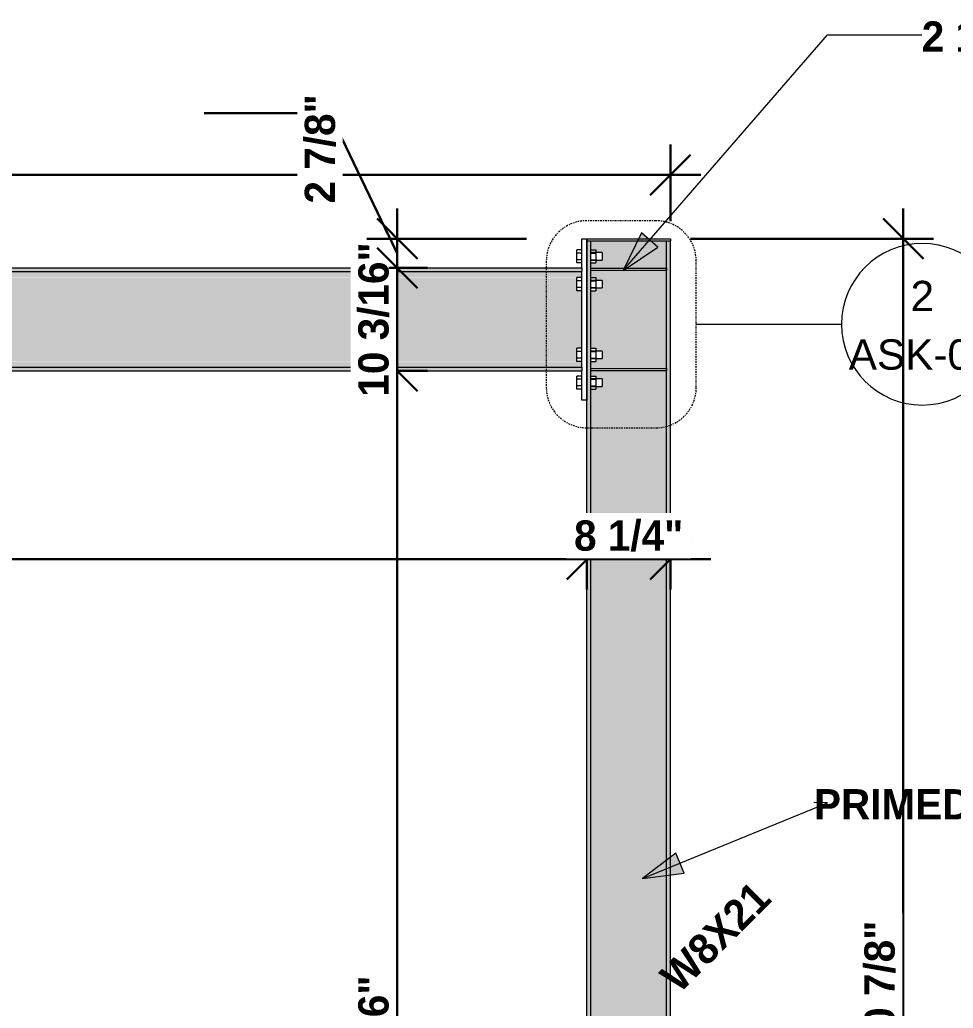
# Model space of a CAD drawing. Header units: inches. Extents: x -8939 to -8174, y -29 to 1319.
# Drawn here: x -8758.2 to -8665.7, y 70.2 to 168.1 of the extents above; entities that cross this region are included whole.
import ezdxf

# ---------------------------------------------------------------- set-up
doc = ezdxf.new("R2010")
doc.units = ezdxf.units.IN
doc.header["$MEASUREMENT"] = 0
doc.linetypes.add('Dash Dot 3_16_', pattern=[0.3125, 0.1875, -0.06249999999999999, 0, -0.06249999999999999])
for name, color, linetype, lineweight in [('A-ANNO-DIMS-1', 211, 'Continuous', 30), ('A-ANNO-SYMB', 150, 'Continuous', 9), ('A-ANNO-SYMB-1', 150, 'Dash Dot 3_16_', 9), ('A-GENM', 5, 'Continuous', 9), ('G-ANNO-TEXT', 231, 'Continuous', 9), ('S-BEAM', 12, 'Continuous', 9), ('S-BEAM-1', 63, 'Continuous', 9), ('S-COLS', 52, 'Continuous', 9), ('S-COLS-1', 22, 'Continuous', 9), ('S-COLS-IDEN', 171, 'Continuous', 9), ('S-FSTN', 2, 'Continuous', 9)]:
    doc.layers.add(name, color=color, linetype=linetype, lineweight=lineweight)
doc.styles.add('Arial', font='arial.ttf', dxfattribs={"height": 2.999999999999998})
doc.styles.add('Century Gothic_B', font='GOTHICB.TTF', dxfattribs={"height": 2.999999999999999})
doc.dimstyles.new('OD__1_16__Tol__', dxfattribs={"dimscale": 12, "dimtxt": 3.132504809152577, "dimasz": 0.3333333333333333, "dimexe": 0.25, "dimexo": 0.1666666666666667, "dimgap": 0.04166666666666667, "dimtad": 1, "dimdec": 4, "dimrnd": 0.0625, "dimzin": 3, "dimdsep": 46, "dimlunit": 4, "dimtxsty": 'Century Gothic_B', "dimblk1": 'OBLIQUE', "dimblk2": 'OBLIQUE', "dimsah": 1, "dimcen": 0.09, "dimdle": 0.25, "dimazin": 0, "dimtfac": 1, "dimtdec": 4, "dimtix": 1, "dimtmove": 0, "dimatfit": 3, "dimfxl": 1, "dimtvp": 1, "dimtfill": 1, "dimfrac": 2, "dimtolj": 1, "dimtzin": 0, "dimlwd": 30, "dimlwe": 30, "dimarcsym": 2})
doc.dimstyles.new('OD__1_16__Tol___1', dxfattribs={"dimscale": 12, "dimtxt": 3.132504809152577, "dimasz": 0.3333333333333333, "dimexe": 0.25, "dimexo": 0.1666666666666667, "dimgap": 0.04166666666666667, "dimtad": 1, "dimdec": 4, "dimrnd": 0.0625, "dimzin": 3, "dimdsep": 46, "dimlunit": 4, "dimtxsty": 'Century Gothic_B', "dimblk1": 'OBLIQUE', "dimblk2": 'OBLIQUE', "dimsah": 1, "dimcen": 0.09, "dimdle": 0.25, "dimazin": 0, "dimtfac": 1, "dimtdec": 4, "dimtix": 1, "dimtmove": 1, "dimatfit": 3, "dimfxl": 1, "dimtvp": 1, "dimtfill": 1, "dimfrac": 2, "dimtolj": 1, "dimtzin": 0, "dimlwd": 30, "dimlwe": 30, "dimarcsym": 2})

# ---------------------------------------------------------------- blocks, each defined once
blk = doc.blocks.new('W-Wide Flange - W10X22 _MOMENT FRAME_-2399009-STRUCTURE - MOMENT FRAME _1_ - ELEVATION')
at = {"layer": 'S-BEAM-1'}
for points in [[(-8702.459381505358, 143.1399999999996), (-8702.459381505358, 143.4999999999996), (-8867.054381505386, 143.4999999999996), (-8867.054381505386, 143.1399999999996), (-8703.619956222341, 143.1399999999996)], [(-8859.076539555675, 142.5624999999996), (-8702.459381505358, 142.5624999999996), (-8702.459381505358, 143.1399999999996), (-8866.929381505384, 143.1399999999996), (-8866.929381505384, 142.5624999999996), (-8865.421706222342, 142.5624999999996)], [(-8865.421706222342, 134.2374999999996), (-8702.959381505361, 134.2500903221598), (-8702.959381505361, 135.5491284278365), (-8702.459381505358, 135.5491284278365), (-8702.459381505358, 141.2500903221598), (-8702.959381505361, 141.2500903221598), (-8702.959381505361, 142.5491284278365), (-8866.429381505379, 142.5491284278363), (-8866.429381505379, 141.2500903221597), (-8866.929381505384, 141.2500903221597), (-8866.929381505384, 135.5491284278363), (-8866.429381505379, 135.5491284278363), (-8866.429381505379, 134.2500903221596), (-8866.214852055675, 134.2374999999996)], [(-8859.076539555675, 133.6599999999996), (-8702.459381505358, 133.6599999999996), (-8702.459381505358, 134.2374999999996), (-8866.929381505384, 134.2374999999996), (-8866.929381505384, 133.6599999999996), (-8865.421706222342, 133.6599999999996)], [(-8702.459381505358, 133.2999999999996), (-8702.459381505358, 133.6599999999996), (-8867.054381505386, 133.6599999999996), (-8867.054381505386, 133.2999999999996), (-8703.619956222341, 133.2999999999996)]]:
    blk.add_hatch(color=256, dxfattribs=at).paths.add_polyline_path(points, flags=0)
at = {"layer": 'S-BEAM'}
for p, q in [((-8867.054381505384, 143.4999999999995), (-8702.459381505358, 143.4999999999995)), ((-8867.054381505384, 143.1399999999996), (-8702.459381505358, 143.1399999999996)), ((-8702.459381505358, 143.4999999999995), (-8702.459381505358, 143.1399999999996)), ((-8867.054381505384, 133.6599999999996), (-8702.459381505358, 133.6599999999996)), ((-8867.054381505384, 133.2999999999996), (-8702.459381505358, 133.2999999999996)), ((-8702.459381505358, 133.6599999999996), (-8702.459381505358, 133.2999999999996))]:
    blk.add_line(p, q, dxfattribs=at)
blk = doc.blocks.new('051200 - Structural Steel Framing - Moment Frame - Bolted - 1-2290656-STRUCTURE - MOMENT FRAME _1_ - ELEVATION')
at = {"layer": 'A-GENM'}
for p, q in [((-8702.959381505361, 144.9743689014169), (-8702.959381505361, 145.2991284278364)), ((-8702.459381505361, 145.2991284278364), (-8702.959381505361, 145.2991284278364)), ((-8702.959381505361, 144.3248498485793), (-8702.959381505361, 144.9743689014169)), ((-8702.459381505361, 144.9743689014169), (-8702.959381505361, 144.9743689014169)), ((-8701.559381505356, 145.2991284278367), (-8701.060944005352, 145.2991284278367)), ((-8700.459381505358, 145.0246093750009), (-8701.559381505356, 145.0246093750009)), ((-8701.559381505356, 144.9743689014171), (-8701.060944005352, 144.9743689014171)), ((-8701.060944005352, 145.2991284278367), (-8701.060944005352, 144.9743689014171)), ((-8701.060944005352, 144.9743689014171), (-8701.060944005352, 144.3248498485796)), ((-8700.459381505356, 145.0246093750009), (-8700.459381505356, 144.6496093750009)), ((-8702.959381505361, 144.0000903221598), (-8702.959381505361, 144.3248498485793)), ((-8702.459381505361, 144.3248498485793), (-8702.959381505361, 144.3248498485793)), ((-8702.459381505361, 144.0000903221598), (-8702.959381505361, 144.0000903221598)), ((-8701.559381505356, 144.3248498485796), (-8701.060944005352, 144.3248498485796)), ((-8701.559381505356, 144.2746093750009), (-8700.459381505358, 144.2746093750009)), ((-8701.559381505356, 144.00009032216), (-8701.060944005352, 144.00009032216)), ((-8701.060944005352, 144.3248498485796), (-8701.060944005352, 144.00009032216)), ((-8700.459381505356, 144.6496093750009), (-8700.459381505356, 144.2746093750009)), ((-8702.959381505361, 142.2243689014169), (-8702.959381505361, 142.5491284278365)), ((-8702.459381505361, 142.5491284278365), (-8702.959381505361, 142.5491284278365)), ((-8702.959381505361, 141.5748498485794), (-8702.959381505361, 142.2243689014169)), ((-8702.459381505361, 142.2243689014169), (-8702.959381505361, 142.2243689014169)), ((-8701.559381505356, 142.5491284278367), (-8701.060944005352, 142.5491284278367)), ((-8700.459381505358, 142.2746093750009), (-8701.559381505356, 142.2746093750009)), ((-8701.559381505356, 142.2243689014171), (-8701.060944005352, 142.2243689014171)), ((-8701.060944005352, 142.5491284278367), (-8701.060944005352, 142.2243689014171)), ((-8701.060944005352, 142.2243689014171), (-8701.060944005352, 141.5748498485796)), ((-8700.459381505356, 142.2746093750009), (-8700.459381505356, 141.8996093750009)), ((-8702.959381505361, 141.2500903221598), (-8702.959381505361, 141.5748498485794)), ((-8702.459381505361, 141.5748498485794), (-8702.959381505361, 141.5748498485794)), ((-8702.459381505361, 141.2500903221598), (-8702.959381505361, 141.2500903221598)), ((-8701.559381505356, 141.5748498485796), (-8701.060944005352, 141.5748498485796)), ((-8701.559381505356, 141.5246093750009), (-8700.459381505358, 141.5246093750009)), ((-8701.559381505356, 141.25009032216), (-8701.060944005352, 141.25009032216)), ((-8701.060944005352, 141.5748498485796), (-8701.060944005352, 141.25009032216)), ((-8700.459381505356, 141.8996093750009), (-8700.459381505356, 141.5246093750009)), ((-8702.959381505361, 135.2243689014169), (-8702.959381505361, 135.5491284278365)), ((-8702.459381505361, 135.5491284278365), (-8702.959381505361, 135.5491284278365)), ((-8702.959381505361, 134.5748498485793), (-8702.959381505361, 135.2243689014169)), ((-8702.459381505361, 135.2243689014169), (-8702.959381505361, 135.2243689014169)), ((-8701.559381505356, 135.5491284278367), (-8701.060944005352, 135.5491284278367)), ((-8700.459381505358, 135.2746093750009), (-8701.559381505356, 135.2746093750009)), ((-8701.559381505356, 135.2243689014171), (-8701.060944005352, 135.2243689014171)), ((-8701.060944005352, 135.5491284278367), (-8701.060944005352, 135.2243689014171)), ((-8701.060944005352, 135.2243689014171), (-8701.060944005352, 134.5748498485796)), ((-8700.459381505356, 135.2746093750009), (-8700.459381505356, 134.8996093750009)), ((-8702.959381505361, 134.2500903221598), (-8702.959381505361, 134.5748498485793)), ((-8702.459381505361, 134.5748498485794), (-8702.959381505361, 134.5748498485793)), ((-8702.459381505361, 134.2500903221598), (-8702.959381505361, 134.2500903221598)), ((-8701.559381505356, 134.5748498485796), (-8701.060944005352, 134.5748498485796)), ((-8701.559381505356, 134.5246093750009), (-8700.459381505358, 134.5246093750009)), ((-8701.559381505356, 134.25009032216), (-8701.060944005352, 134.25009032216)), ((-8701.060944005352, 134.5748498485796), (-8701.060944005352, 134.25009032216)), ((-8700.459381505356, 134.8996093750009), (-8700.459381505356, 134.5246093750009)), ((-8702.959381505361, 132.4743689014169), (-8702.959381505361, 132.7991284278365)), ((-8702.459381505361, 132.7991284278365), (-8702.959381505361, 132.7991284278365)), ((-8702.959381505361, 131.8248498485794), (-8702.959381505361, 132.4743689014169)), ((-8702.459381505361, 132.4743689014169), (-8702.959381505361, 132.4743689014169)), ((-8701.559381505356, 132.7991284278367), (-8701.060944005352, 132.7991284278367)), ((-8700.459381505358, 132.5246093750009), (-8701.559381505356, 132.5246093750009)), ((-8701.559381505356, 132.4743689014171), (-8701.060944005352, 132.4743689014171)), ((-8701.060944005352, 132.7991284278367), (-8701.060944005352, 132.4743689014171)), ((-8701.060944005352, 132.4743689014171), (-8701.060944005352, 131.8248498485796)), ((-8700.459381505356, 132.5246093750009), (-8700.459381505356, 132.1496093750009)), ((-8702.959381505361, 131.5000903221598), (-8702.959381505361, 131.8248498485794)), ((-8702.459381505361, 131.8248498485794), (-8702.959381505361, 131.8248498485794)), ((-8702.459381505361, 131.5000903221598), (-8702.959381505361, 131.5000903221598)), ((-8701.559381505356, 131.8248498485796), (-8701.060944005352, 131.8248498485796)), ((-8701.559381505356, 131.7746093750009), (-8700.459381505358, 131.7746093750009)), ((-8701.559381505356, 131.50009032216), (-8701.060944005352, 131.50009032216)), ((-8701.060944005352, 131.8248498485796), (-8701.060944005352, 131.50009032216)), ((-8700.459381505356, 132.1496093750009), (-8700.459381505356, 131.7746093750009))]:
    blk.add_line(p, q, dxfattribs=at)
at = {"layer": 'S-FSTN'}
for p, q in [((-8702.459381505356, 143.4999999999995), (-8702.459381505356, 146.3996093749996)), ((-8702.459381505356, 146.3996093749996), (-8701.959381505356, 146.3996093749996)), ((-8701.959381505356, 146.3996093749996), (-8693.678131505358, 146.3996093749996)), ((-8701.959381505356, 146.1496093749996), (-8701.959381505356, 146.3996093749996)), ((-8701.959381505356, 146.3996093749996), (-8701.959381505356, 130.3996093749996)), ((-8693.678131505358, 146.1496093749996), (-8701.959381505356, 146.1496093749996)), ((-8693.678131505358, 146.3996093749996), (-8693.678131505358, 146.1496093749996)), ((-8702.459381505356, 133.6599999999996), (-8702.459381505356, 143.1399999999996)), ((-8701.560944005356, 143.4992187499996), (-8694.076569005358, 143.4992187499996)), ((-8701.560944005356, 143.2492187499996), (-8701.560944005356, 143.4992187499996)), ((-8694.076569005358, 143.2492187499996), (-8701.560944005356, 143.2492187499996)), ((-8694.076569005358, 143.4992187499996), (-8694.076569005358, 143.2492187499996)), ((-8702.459381505356, 130.3996093749996), (-8702.459381505356, 133.2999999999996)), ((-8701.560944005356, 133.5499999999996), (-8694.076569005358, 133.5499999999996)), ((-8701.560944005356, 133.2999999999996), (-8701.560944005356, 133.5499999999996)), ((-8694.076569005358, 133.2999999999996), (-8701.560944005356, 133.2999999999996)), ((-8694.076569005358, 133.5499999999996), (-8694.076569005358, 133.2999999999996)), ((-8701.959381505356, 130.3996093749996), (-8702.459381505356, 130.3996093749996))]:
    blk.add_line(p, q, dxfattribs=at)
blk = doc.blocks.new('_Oblique')
at = {"color": 0, "linetype": 'ByBlock', "lineweight": -2}
blk.add_line((-0.5, -0.5), (0.5, 0.5), dxfattribs=at)
blk = doc.blocks.new('DIMBLOCK9-STRUCTURE - MOMENT FRAME _1_ - ELEVATION')
at = {"layer": 'A-ANNO-DIMS-1', "color": 0, "lineweight": 30, "transparency": 16777216}
for p, q in [((-8870.429381505382, 114.641087182294), (-8698.959381505356, 114.641087182294)), ((-8867.429381505382, 115.4695143070402), (-8867.429381505382, 111.641087182294)), ((-8701.959381505356, 115.4695143070402), (-8701.959381505356, 111.641087182294))]:
    blk.add_line(p, q, dxfattribs=at)
at = {"layer": 'Defpoints', "color": 0, "transparency": 16777216}
for p in [(-8867.429381505382, 117.4695143070402), (-8701.959381505356, 117.4695143070402), (-8701.959381505356, 114.641087182294)]:
    blk.add_point(p, dxfattribs=at)
at = {"layer": 'A-ANNO-DIMS-1', "color": 0, "lineweight": 30, "transparency": 16777216, "xscale": 3.999999999999999, "yscale": 3.999999999999999, "zscale": 3.999999999999999, "rotation": 180}
blk.add_blockref('_Oblique', (-8867.429381505382, 114.641087182294), dxfattribs=at)
at = {"layer": 'A-ANNO-DIMS-1', "color": 0, "lineweight": 30, "transparency": 16777216, "xscale": 3.999999999999999, "yscale": 3.999999999999999, "zscale": 3.999999999999999}
blk.add_blockref('_Oblique', (-8701.959381505356, 114.641087182294), dxfattribs=at)
at = {"layer": 'A-ANNO-DIMS-1', "color": 0, "transparency": 16777216, "insert": (-8784.69438150537, 116.9510803975776), "char_height": 2.999999999999999, "attachment_point": 5, "style": 'Century Gothic_B', "bg_fill": 3, "box_fill_scale": 1.25, "bg_fill_color": 256, "bg_fill_true_color": 13158600, "bg_fill_transparency": 0}
blk.add_mtext('\\A1;13\'-9 1/2"', dxfattribs=at)
blk = doc.blocks.new('DIMBLOCK10-STRUCTURE - MOMENT FRAME _1_ - ELEVATION')
at = {"layer": 'A-ANNO-DIMS-1', "color": 0, "lineweight": 30, "transparency": 16777216}
for p, q in [((-8701.959381505356, 114.641087182294), (-8705.959381505356, 114.641087182294)), ((-8701.959381505356, 115.4695143070402), (-8701.959381505356, 111.641087182294)), ((-8701.959381505356, 114.641087182294), (-8693.679381505355, 114.641087182294)), ((-8693.679381505355, 115.4695143070402), (-8693.679381505355, 111.641087182294)), ((-8693.679381505355, 114.641087182294), (-8689.679381505355, 114.641087182294))]:
    blk.add_line(p, q, dxfattribs=at)
at = {"layer": 'A-ANNO-DIMS-1', "color": 0, "lineweight": 30, "transparency": 16777216, "xscale": 3.999999999999999, "yscale": 3.999999999999999, "zscale": 3.999999999999999}
blk.add_blockref('_Oblique', (-8701.959381505356, 114.641087182294), dxfattribs=at)
at = {"layer": 'A-ANNO-DIMS-1', "color": 0, "lineweight": 30, "transparency": 16777216, "xscale": 3.999999999999999, "yscale": 3.999999999999999, "zscale": 3.999999999999999, "rotation": 180}
blk.add_blockref('_Oblique', (-8693.679381505355, 114.641087182294), dxfattribs=at)
at = {"layer": 'A-ANNO-DIMS-1', "color": 0, "transparency": 16777216, "insert": (-8697.819381505356, 116.9510803975776), "char_height": 2.999999999999999, "attachment_point": 5, "style": 'Century Gothic_B', "bg_fill": 3, "box_fill_scale": 1.25, "bg_fill_color": 256, "bg_fill_true_color": 13158600, "bg_fill_transparency": 0}
blk.add_mtext('\\A1;8 1/4"', dxfattribs=at)
at = {"layer": 'Defpoints', "color": 0, "transparency": 16777216}
for p in [(-8701.959381505356, 117.4695143070402), (-8693.679381505355, 117.4695143070402), (-8693.679381505355, 114.641087182294)]:
    blk.add_point(p, dxfattribs=at)
blk = doc.blocks.new('DIMBLOCK11-STRUCTURE - MOMENT FRAME _1_ - ELEVATION')
at = {"layer": 'A-ANNO-DIMS-1', "color": 0, "lineweight": 30, "transparency": 16777216}
for p, q in [((-8875.709381505383, 148.1496093749994), (-8875.709381505383, 155.720531689117)), ((-8693.679381505355, 148.1496093749994), (-8693.679381505355, 155.720531689117)), ((-8878.709381505383, 152.720531689117), (-8690.679381505355, 152.720531689117))]:
    blk.add_line(p, q, dxfattribs=at)
at = {"layer": 'Defpoints', "color": 0, "transparency": 16777216}
for p in [(-8693.679381505355, 152.720531689117), (-8875.709381505383, 146.1496093749994), (-8693.679381505355, 146.1496093749994)]:
    blk.add_point(p, dxfattribs=at)
at = {"layer": 'A-ANNO-DIMS-1', "color": 0, "lineweight": 30, "transparency": 16777216, "xscale": 3.999999999999999, "yscale": 3.999999999999999, "zscale": 3.999999999999999, "rotation": 180}
blk.add_blockref('_Oblique', (-8875.709381505383, 152.720531689117), dxfattribs=at)
at = {"layer": 'A-ANNO-DIMS-1', "color": 0, "lineweight": 30, "transparency": 16777216, "xscale": 3.999999999999999, "yscale": 3.999999999999999, "zscale": 3.999999999999999}
blk.add_blockref('_Oblique', (-8693.679381505355, 152.720531689117), dxfattribs=at)
at = {"layer": 'A-ANNO-DIMS-1', "color": 0, "transparency": 16777216, "insert": (-8784.69438150537, 154.7959905722793), "char_height": 2.999999999999999, "attachment_point": 5, "style": 'Century Gothic_B', "bg_fill": 3, "box_fill_scale": 1.25, "bg_fill_color": 256, "bg_fill_true_color": 13158600, "bg_fill_transparency": 0}
blk.add_mtext('\\A1;15\'-2"', dxfattribs=at)
blk = doc.blocks.new('DIMBLOCK13-STRUCTURE - MOMENT FRAME _1_ - ELEVATION')
at = {"layer": 'A-ANNO-DIMS-1', "color": 0, "lineweight": 30, "transparency": 16777216}
for p, q in [((-8720.757397472004, -11.50000000000008), (-8720.757397472004, 136.2999999999996)), ((-8721.585824596747, 133.2999999999996), (-8717.757397472004, 133.2999999999996)), ((-8704.819381505362, -8.500000000000078), (-8723.757397472004, -8.50000000000008))]:
    blk.add_line(p, q, dxfattribs=at)
at = {"layer": 'Defpoints', "color": 0, "transparency": 16777216}
for p in [(-8723.585824596747, 133.2999999999996), (-8720.757397472004, 133.2999999999996), (-8702.819381505362, -8.500000000000078)]:
    blk.add_point(p, dxfattribs=at)
at = {"layer": 'A-ANNO-DIMS-1', "color": 0, "lineweight": 30, "transparency": 16777216, "xscale": 3.999999999999999, "yscale": 3.999999999999999, "zscale": 3.999999999999999}
for p, rotation in [((-8720.757397472004, 133.2999999999996), 90), ((-8720.757397472004, -8.50000000000008), 270)]:
    blk.add_blockref('_Oblique', p, dxfattribs=dict(at, rotation=rotation))
at = {"layer": 'A-ANNO-DIMS-1', "color": 0, "transparency": 16777216, "insert": (-8723.067390687285, 62.40000000000222), "char_height": 2.999999999999999, "attachment_point": 5, "rotation": 90, "style": 'Century Gothic_B', "bg_fill": 3, "box_fill_scale": 1.25, "bg_fill_color": 256, "bg_fill_true_color": 13158600, "bg_fill_transparency": 0}
blk.add_mtext('\\A1;11\'-9 13/16"', dxfattribs=at)
blk = doc.blocks.new('DIMBLOCK14-STRUCTURE - MOMENT FRAME _1_ - ELEVATION')
at = {"layer": 'A-ANNO-DIMS-1', "color": 0, "lineweight": 30, "transparency": 16777216}
for p, q in [((-8720.757397472004, 143.4999999999996), (-8720.757397472004, 147.4999999999996)), ((-8721.585824596747, 143.4999999999996), (-8717.757397472004, 143.4999999999996)), ((-8720.757397472004, 133.2999999999996), (-8720.757397472004, 143.4999999999996)), ((-8721.585824596747, 133.2999999999996), (-8717.757397472004, 133.2999999999996)), ((-8720.757397472004, 133.2999999999996), (-8720.757397472004, 129.2999999999996))]:
    blk.add_line(p, q, dxfattribs=at)
at = {"layer": 'A-ANNO-DIMS-1', "color": 0, "lineweight": 30, "transparency": 16777216, "xscale": 3.999999999999999, "yscale": 3.999999999999999, "zscale": 3.999999999999999}
for p, rotation in [((-8720.757397472004, 143.4999999999996), 270), ((-8720.757397472004, 133.2999999999996), 90)]:
    blk.add_blockref('_Oblique', p, dxfattribs=dict(at, rotation=rotation))
at = {"layer": 'A-ANNO-DIMS-1', "color": 0, "transparency": 16777216, "insert": (-8723.067390687285, 138.4000000000021), "char_height": 2.999999999999999, "attachment_point": 5, "rotation": 90, "style": 'Century Gothic_B', "bg_fill": 3, "box_fill_scale": 1.25, "bg_fill_color": 256, "bg_fill_true_color": 13158600, "bg_fill_transparency": 0}
blk.add_mtext('\\A1;10 3/16"', dxfattribs=at)
at = {"layer": 'Defpoints', "color": 0, "transparency": 16777216}
for p in [(-8723.585824596747, 143.4999999999996), (-8720.757397472004, 143.4999999999996), (-8723.585824596747, 133.2999999999996)]:
    blk.add_point(p, dxfattribs=at)
blk = doc.blocks.new('DIMBLOCK15-STRUCTURE - MOMENT FRAME _1_ - ELEVATION')
at = {"layer": 'A-ANNO-DIMS-1', "color": 0, "lineweight": 30, "transparency": 16777216}
for p, q in [((-8727.416757630199, 158.8491546041188), (-8739.88038789849, 158.8491546041188)), ((-8720.757397472004, 144.9498046874996), (-8727.416757630199, 158.8491546041188)), ((-8720.757397472004, 140.4999999999996), (-8720.757397472004, 149.3996093749995)), ((-8707.959381505361, 146.3996093749995), (-8723.757397472004, 146.3996093749995)), ((-8721.585824596747, 143.4999999999996), (-8717.757397472004, 143.4999999999996))]:
    blk.add_line(p, q, dxfattribs=at)
at = {"layer": 'Defpoints', "color": 0, "transparency": 16777216}
for p in [(-8720.757397472004, 146.3996093749995), (-8705.959381505361, 146.3996093749995), (-8723.585824596747, 143.4999999999996)]:
    blk.add_point(p, dxfattribs=at)
at = {"layer": 'A-ANNO-DIMS-1', "color": 0, "lineweight": 30, "transparency": 16777216, "xscale": 3.999999999999999, "yscale": 3.999999999999999, "zscale": 3.999999999999999}
for p, rotation in [((-8720.757397472004, 146.3996093749995), 90), ((-8720.757397472004, 143.4999999999996), 270)]:
    blk.add_blockref('_Oblique', p, dxfattribs=dict(at, rotation=rotation))
at = {"layer": 'A-ANNO-DIMS-1', "color": 0, "transparency": 16777216, "insert": (-8729.916757630197, 149.8855243358292), "char_height": 2.999999999999999, "attachment_point": 1, "rotation": 89.99999999999991, "line_spacing_factor": 0.984501511447953, "style": 'Century Gothic_B', "bg_fill": 3, "box_fill_scale": 1.25, "bg_fill_color": 256, "bg_fill_true_color": 13158600, "bg_fill_transparency": 0}
blk.add_mtext('\\A1;2 7/8"', dxfattribs=at)
blk = doc.blocks.new('Detail View - Callout Head-565430-STRUCTURE - MOMENT FRAME _1_ - ELEVATION')
at = {"layer": 'A-ANNO-SYMB'}
for radius, start, end in [(7.999999999998181, 0, 179.9999999999998), (7.999999999999965, 179.9999999999999, 359.9999999999995)]:
    blk.add_arc((-8668.72421261313, 137.9270856672336), radius, start, end, dxfattribs=at)
blk = doc.blocks.new('DIMBLOCK21-STRUCTURE - MOMENT FRAME _1_ - ELEVATION')
at = {"layer": 'A-ANNO-DIMS-1', "color": 0, "lineweight": 30, "transparency": 16777216}
for p, q in [((-8670.606482704907, -11.5), (-8670.606482704907, 149.3996093749995)), ((-8691.678131505361, 146.3996093749995), (-8667.606482704907, 146.3996093749995)), ((-8691.679381505359, -8.500000000000002), (-8667.606482704907, -8.499999999999998))]:
    blk.add_line(p, q, dxfattribs=at)
at = {"layer": 'Defpoints', "color": 0, "transparency": 16777216}
for p in [(-8693.678131505361, 146.3996093749995), (-8670.606482704907, 146.3996093749995), (-8693.679381505359, -8.500000000000004)]:
    blk.add_point(p, dxfattribs=at)
at = {"layer": 'A-ANNO-DIMS-1', "color": 0, "lineweight": 30, "transparency": 16777216, "xscale": 3.999999999999999, "yscale": 3.999999999999999, "zscale": 3.999999999999999}
for p, rotation in [((-8670.606482704907, 146.3996093749995), 90), ((-8670.606482704907, -8.5), 270)]:
    blk.add_blockref('_Oblique', p, dxfattribs=dict(at, rotation=rotation))
at = {"layer": 'A-ANNO-DIMS-1', "color": 0, "transparency": 16777216, "insert": (-8672.916475920189, 68.94980468750221), "char_height": 2.999999999999999, "attachment_point": 5, "rotation": 90, "style": 'Century Gothic_B', "bg_fill": 3, "box_fill_scale": 1.25, "bg_fill_color": 256, "bg_fill_true_color": 13158600, "bg_fill_transparency": 0}
blk.add_mtext('\\A1;12\'-10 7/8"', dxfattribs=at)

msp = doc.modelspace()

# ---------------------------------------------------------------- hatches: boundary and pattern name
at = {"layer": 'G-ANNO-TEXT'}
msp.add_hatch(color=256, dxfattribs=at).paths.add_polyline_path([(-8696.434569214474, 83.0192925986387), (-8692.327087464411, 83.54592528703944), (-8693.14070201754, 85.52911076028848)], flags=0)
at = {"layer": 'S-COLS-1'}
for points in [[(-8701.559381505354, -8.500000000000197), (-8701.559381505354, 146.1496093749994), (-8701.959381505356, 146.1496093749994), (-8701.959381505356, -8.500000000000197)], [(-8693.679381505355, -8.500000000000197), (-8693.679381505355, 146.1496093749994), (-8694.079381505355, 146.1496093749994), (-8694.079381505355, -8.500000000000197)]]:
    msp.add_hatch(color=256, dxfattribs=at).paths.add_polyline_path(points, flags=0)
h = msp.add_hatch(color=256, dxfattribs=at)
h.paths.add_polyline_path([(-8701.321881505357, -8.500000000000197), (-8701.084381505356, -8.500000000000197), (-8701.084381505356, 131.50009032216), (-8701.559381505354, 131.50009032216), (-8701.559381505354, -8.500000000000197), (-8701.495743572154, -8.500000000000197)], flags=0)
h.paths.add_polyline_path([(-8701.084381505356, 132.7991284278367), (-8701.084381505356, 133.2999999999996), (-8701.559381505354, 133.2999999999996), (-8701.559381505354, 132.7991284278367), (-8701.104884235609, 132.7991284278367)], flags=0)
h.paths.add_polyline_path([(-8701.084381505356, 133.5499999999996), (-8701.084381505356, 134.25009032216), (-8701.559381505354, 134.25009032216), (-8701.559381505354, 133.5499999999996), (-8701.103731099825, 133.5499999999996)], flags=0)
h.paths.add_polyline_path([(-8701.100660978902, 135.5491284278367), (-8701.084381505356, 135.5491284278367), (-8701.091905842337, 141.25009032216), (-8701.559381505354, 141.25009032216), (-8701.559381505354, 135.5491284278367), (-8701.321881505357, 135.5491284278367)], flags=0)
h.paths.add_polyline_path([(-8701.084381505356, 142.5491284278367), (-8701.088835721412, 143.2492187499996), (-8701.559381505354, 143.2492187499996), (-8701.559381505354, 142.5491284278367), (-8701.089910870922, 142.5491284278367)], flags=0)
h.paths.add_polyline_path([(-8701.084381505356, 143.4992187499996), (-8701.08768258563, 144.00009032216), (-8701.559381505354, 144.00009032216), (-8701.559381505354, 143.4992187499996), (-8701.088451788986, 143.4992187499996)], flags=0)
h.paths.add_polyline_path([(-8701.084381505356, 145.2991284278367), (-8701.084381505356, 146.1496093749994), (-8701.559381505354, 146.1496093749994), (-8701.559381505354, 145.2991284278367), (-8701.085687614213, 145.2991284278367)], flags=0)
h = msp.add_hatch(color=256, dxfattribs=at)
h.paths.add_polyline_path([(-8701.084381505358, -8.500000000000197), (-8700.718900558197, -8.500000000000197), (-8700.718900558197, -7.99999999999558), (-8699.419862452522, -7.999999999995537), (-8699.419862452522, -8.500000000000197), (-8696.218900558199, -8.500000000000197), (-8696.218900558199, -7.99999999999558), (-8694.919862452522, -7.99999999999558), (-8694.919862452522, -8.500000000000197), (-8694.554381505357, -8.500000000000197), (-8694.554381505357, 133.2999999999996), (-8701.084381505358, 133.2999999999996), (-8701.084381505358, 132.7991284278367), (-8701.060944005352, 132.7991284278367), (-8701.060944005352, 132.5246093750009), (-8700.459381505356, 132.5118315598593), (-8700.459381505356, 131.7746093750009), (-8701.060944005352, 131.7746093750009), (-8701.060944005352, 131.50009032216), (-8701.084381505358, 131.50009032216), (-8701.084381505358, -7.686317259413783)], flags=0)
h.paths.add_polyline_path([(-8694.554381505357, 133.5499999999996), (-8694.554381505357, 143.2492187499996), (-8701.084381505358, 143.2492187499996), (-8701.084381505358, 142.5491284278367), (-8701.060944005352, 142.5491284278367), (-8701.060944005352, 142.2746093750009), (-8700.459381505356, 142.2618315598593), (-8700.459381505356, 141.5246093750009), (-8701.060944005352, 141.5246093750009), (-8701.060944005352, 141.25009032216), (-8701.084381505358, 141.25009032216), (-8701.084381505358, 135.5491284278367), (-8701.060944005352, 135.5491284278367), (-8701.060944005352, 135.2746093750009), (-8700.459381505356, 135.2618315598593), (-8700.459381505356, 134.5246093750009), (-8701.060944005352, 134.5246093750009), (-8701.060944005352, 134.25009032216), (-8701.084381505358, 134.25009032216), (-8701.084381505358, 133.5499999999996), (-8700.447372889008, 133.5499999999996)], flags=0)
h.paths.add_polyline_path([(-8694.554381505357, 143.4992187499996), (-8694.554381505357, 146.1496093749994), (-8701.084381505358, 146.1496093749994), (-8701.084381505358, 145.2991284278367), (-8701.060944005352, 145.2991284278367), (-8701.060944005352, 145.0246093750009), (-8700.459381505356, 145.0118315598593), (-8700.459381505356, 144.2746093750009), (-8701.060944005352, 144.2746093750009), (-8701.060944005352, 144.00009032216), (-8701.084381505358, 144.00009032216), (-8701.084381505358, 143.4992187499996), (-8700.447372889008, 143.4992187499996)], flags=0)
h = msp.add_hatch(color=256, dxfattribs=at)
h.paths.add_polyline_path([(-8694.316881505356, -8.500000000000197), (-8694.079381505357, -8.500000000000197), (-8694.084669087952, 133.2999999999996), (-8694.554381505357, 133.2999999999996), (-8694.554381505357, -8.500000000000197)], flags=0)
h.paths.add_polyline_path([(-8694.084566213569, 133.5499999999996), (-8694.079381505357, 133.5499999999996), (-8694.080575008951, 143.2492187499996), (-8694.554381505357, 143.2492187499996), (-8694.554381505357, 133.5499999999996), (-8694.10220622234, 133.5499999999996)], flags=0)
h.paths.add_polyline_path([(-8694.316881505356, 143.4992187499996), (-8694.079381505357, 143.4992187499996), (-8694.079381505357, 146.1496093749994), (-8694.554381505357, 146.1496093749994), (-8694.554381505357, 143.4992187499996), (-8694.320951788986, 143.4992187499996)], flags=0)

# ---------------------------------------------------------------- linework, layer by layer
at = {"layer": 'A-ANNO-SYMB'}
msp.add_line((-8691.124212613135, 137.9270856672337), (-8676.724212613133, 137.9270856672337), dxfattribs=at)
at = {"layer": 'A-ANNO-SYMB-1'}
for p, q in [((-8691.124212613135, 131.666484836492), (-8691.124212613135, 144.1876864979754)), ((-8701.98156261605, 127.666484836492), (-8695.124212613133, 127.666484836492))]:
    msp.add_line(p, q, dxfattribs=at)
msp.add_arc((-8695.124212613135, 131.666484836492), 4, 269.9999999999996, 0, dxfattribs=at)
at = {"layer": 'G-ANNO-TEXT'}
for p, q in [((-8678.128174780477, 166.5955591470711), (-8668.777720653252, 166.5955591470711)), ((-8698.35116355852, 143.2583256304673), (-8694.921644729951, 145.5793488789699)), ((-8696.434569214474, 83.0192925986387), (-8678.128174780477, 90.52960826386862)), ((-8678.128174780477, 90.52960826386862), (-8679.45675997262, 90.54201806783618)), ((-8693.14070201754, 85.52911076028848), (-8696.434569214474, 83.0192925986387)), ((-8692.327087464411, 83.54592528703944), (-8693.14070201754, 85.52911076028848)), ((-8696.434569214474, 83.0192925986387), (-8692.327087464411, 83.54592528703944))]:
    msp.add_line(p, q, dxfattribs=at)
at = {"layer": 'S-COLS'}
for p, q in [((-8701.959381505356, -8.500000000000005), (-8701.959381505356, 146.1496093749994)), ((-8701.559381505356, 146.1496093749994), (-8701.959381505356, 146.1496093749994)), ((-8701.559381505356, -8.500000000000005), (-8701.559381505356, 146.1496093749994)), ((-8694.079381505357, -8.500000000000005), (-8694.079381505357, 146.1496093749994)), ((-8693.679381505355, 146.1496093749994), (-8694.079381505355, 146.1496093749994)), ((-8693.679381505355, -8.500000000000005), (-8693.679381505355, 146.1496093749994))]:
    msp.add_line(p, q, dxfattribs=at)

# ---------------------------------------------------------------- block references
at = {"layer": 'A-ANNO-SYMB'}
msp.add_blockref('Detail View - Callout Head-565430-STRUCTURE - MOMENT FRAME _1_ - ELEVATION', (0, 0), dxfattribs=at)
at = {"layer": 'S-BEAM'}
msp.add_blockref('W-Wide Flange - W10X22 _MOMENT FRAME_-2399009-STRUCTURE - MOMENT FRAME _1_ - ELEVATION', (0, 0), dxfattribs=at)
at = {"layer": 'S-FSTN'}
msp.add_blockref('051200 - Structural Steel Framing - Moment Frame - Bolted - 1-2290656-STRUCTURE - MOMENT FRAME _1_ - ELEVATION', (0, 0), dxfattribs=at)

# ---------------------------------------------------------------- texts
at = {"layer": 'A-ANNO-SYMB', "char_height": 2.999999999999998, "attachment_point": 1, "style": 'Arial'}
for s, insert, width in [('2', (-8669.887520303932, 142.226833142076), 2.827999999999998), ('ASK-05', (-8676.0103549496, 136.432096094453), 17.67499999999998)]:
    msp.add_mtext(s, dxfattribs=dict(at, insert=insert, width=width))
at = {"layer": 'G-ANNO-TEXT', "char_height": 2.999999999999998, "attachment_point": 1, "style": 'Century Gothic_B'}
for s, insert, width in [('2 1/2" X 1/4" STIFFENERS', (-8668.777720653252, 167.9296798819792), 58.27699999999995), ('PRIMED STEEL', (-8679.45675997262, 91.87613880274432), 32.31999999999997)]:
    msp.add_mtext(s, dxfattribs=dict(at, insert=insert, width=width))
at = {"layer": 'S-COLS-IDEN', "insert": (-8694.936758373975, 73.65881342850255), "char_height": 2.999999999999998, "width": 16.96799999999999, "attachment_point": 1, "rotation": 45, "style": 'Century Gothic_B'}
msp.add_mtext('W8X21', dxfattribs=at)

# ---------------------------------------------------------------- next in the draw order: dimensions: what is measured, and where the dimension line sits
at = {"layer": 'A-ANNO-DIMS-1'}
for base, p1, p2, override, picture, middle in [((-8693.679381505355, 152.720531689117), (-8875.709381505383, 146.1496093749994), (-8693.679381505355, 146.1496093749994), {"dimpost": '<>', "dimfxl": 182.0300000000279}, 'DIMBLOCK11-STRUCTURE - MOMENT FRAME _1_ - ELEVATION', (-8784.69438150537, 154.7959905722793)), ((-8701.959381505356, 114.641087182294), (-8867.429381505382, 117.4695143070402), (-8701.959381505356, 117.4695143070402), {"dimpost": '<>', "dimfxl": 165.4700000000266}, 'DIMBLOCK9-STRUCTURE - MOMENT FRAME _1_ - ELEVATION', (-8784.69438150537, 116.9510803975776))]:
    dim = msp.add_linear_dim(base=base, p1=p1, p2=p2, dimstyle='OD__1_16__Tol__', override=override, dxfattribs=at)
    dim.commit()
    dim.dimension.update_dxf_attribs({"geometry": picture, "text_midpoint": middle})

# ---------------------------------------------------------------- next in the draw order: hatches: boundary and pattern name
at = {"layer": 'G-ANNO-TEXT'}
msp.add_hatch(color=256, dxfattribs=at).paths.add_polyline_path([(-8698.35116355852, 143.2583256304673), (-8694.921644729951, 145.5793488789699), (-8696.541624754474, 146.9831501407288)], flags=0)

# ---------------------------------------------------------------- next in the draw order: linework, layer by layer
at = {"layer": 'A-ANNO-SYMB-1'}
msp.add_line((-8695.124212613133, 148.1876864979754), (-8701.98156261605, 148.1876864979754), dxfattribs=at)
msp.add_arc((-8695.124212613135, 144.1876864979754), 4, 0, 90, dxfattribs=at)
at = {"layer": 'G-ANNO-TEXT'}
for p, q in [((-8698.35116355852, 143.2583256304673), (-8678.128174780477, 166.5955591470711)), ((-8696.541624754474, 146.9831501407288), (-8698.35116355852, 143.2583256304673)), ((-8694.921644729951, 145.5793488789699), (-8696.541624754474, 146.9831501407288))]:
    msp.add_line(p, q, dxfattribs=at)

# ---------------------------------------------------------------- next in the draw order: dimensions: what is measured, and where the dimension line sits
at = {"layer": 'A-ANNO-DIMS-1'}
dim = msp.add_linear_dim(base=(-8693.679381505355, 114.641087182294), p1=(-8701.959381505356, 117.4695143070402), p2=(-8693.679381505355, 117.4695143070402), dimstyle='OD__1_16__Tol__', override={"dimpost": '<>', "dimfxl": 8.280000000000655}, dxfattribs=at)
dim.commit()
dim.dimension.update_dxf_attribs({"geometry": 'DIMBLOCK10-STRUCTURE - MOMENT FRAME _1_ - ELEVATION', "text_midpoint": (-8697.819381505356, 116.9510803975776)})

# ---------------------------------------------------------------- next in the draw order: dimensions: what is measured, and where the dimension line sits
for base, p1, p2, override, picture, middle in [((-8670.606482704907, 146.3996093749995), (-8693.679381505355, -8.5), (-8693.678131505358, 146.3996093749995), {"dimpost": '<>', "dimfxl": 154.8996093800431}, 'DIMBLOCK21-STRUCTURE - MOMENT FRAME _1_ - ELEVATION', (-8672.916475920189, 68.94980468750221)), ((-8720.757397472004, 133.2999999999996), (-8702.819381505358, -8.500000000000075), (-8723.585824596743, 133.2999999999996), {"dimpost": '<>', "dimfxl": 143.3125436194181}, 'DIMBLOCK13-STRUCTURE - MOMENT FRAME _1_ - ELEVATION', (-8723.067390687285, 62.40000000000222))]:
    dim = msp.add_linear_dim(base=base, p1=p1, p2=p2, angle=89.99999999999991, dimstyle='OD__1_16__Tol__', override=override, dxfattribs=at)
    dim.commit()
    dim.dimension.update_dxf_attribs({"geometry": picture, "text_midpoint": middle})

# ---------------------------------------------------------------- next in the draw order: linework, layer by layer
at = {"layer": 'A-ANNO-SYMB-1'}
msp.add_arc((-8701.981562616049, 131.666484836492), 4, 180, 269.9999999999996, dxfattribs=at)

# ---------------------------------------------------------------- next in the draw order: dimensions: what is measured, and where the dimension line sits
at = {"layer": 'A-ANNO-DIMS-1'}
dim = msp.add_linear_dim(base=(-8720.757397472004, 143.4999999999996), p1=(-8723.585824596743, 133.2999999999996), p2=(-8723.585824596743, 143.4999999999995), angle=89.99999999999991, dimstyle='OD__1_16__Tol__', override={"dimpost": '<>', "dimfxl": 10.19999999999999}, dxfattribs=at)
dim.commit()
dim.dimension.update_dxf_attribs({"geometry": 'DIMBLOCK14-STRUCTURE - MOMENT FRAME _1_ - ELEVATION', "text_midpoint": (-8723.067390687285, 138.4000000000021)})

# ---------------------------------------------------------------- next in the draw order: dimensions: what is measured, and where the dimension line sits
dim = msp.add_linear_dim(base=(-8720.757397472004, 146.3996093749995), p1=(-8723.585824596743, 143.4999999999995), p2=(-8705.959381505358, 146.3996093749995), angle=89.99999999999991, dimstyle='OD__1_16__Tol___1', override={"dimpost": '<>', "dimfxl": 17.86334880646486}, dxfattribs=at)
dim.commit()
dim.dimension.update_dxf_attribs({"geometry": 'DIMBLOCK15-STRUCTURE - MOMENT FRAME _1_ - ELEVATION', "text_midpoint": (-8727.916757630197, 158.8491546041212), "dimtype": 160, "text_rotation": 89.99999999999991})

# ---------------------------------------------------------------- next in the draw order: linework, layer by layer
at = {"layer": 'A-ANNO-SYMB-1'}
msp.add_line((-8705.981562616049, 144.1876864979754), (-8705.981562616049, 131.666484836492), dxfattribs=at)
msp.add_arc((-8701.981562616049, 144.1876864979754), 4, 90, 180, dxfattribs=at)

doc.saveas('drawing.dxf')
